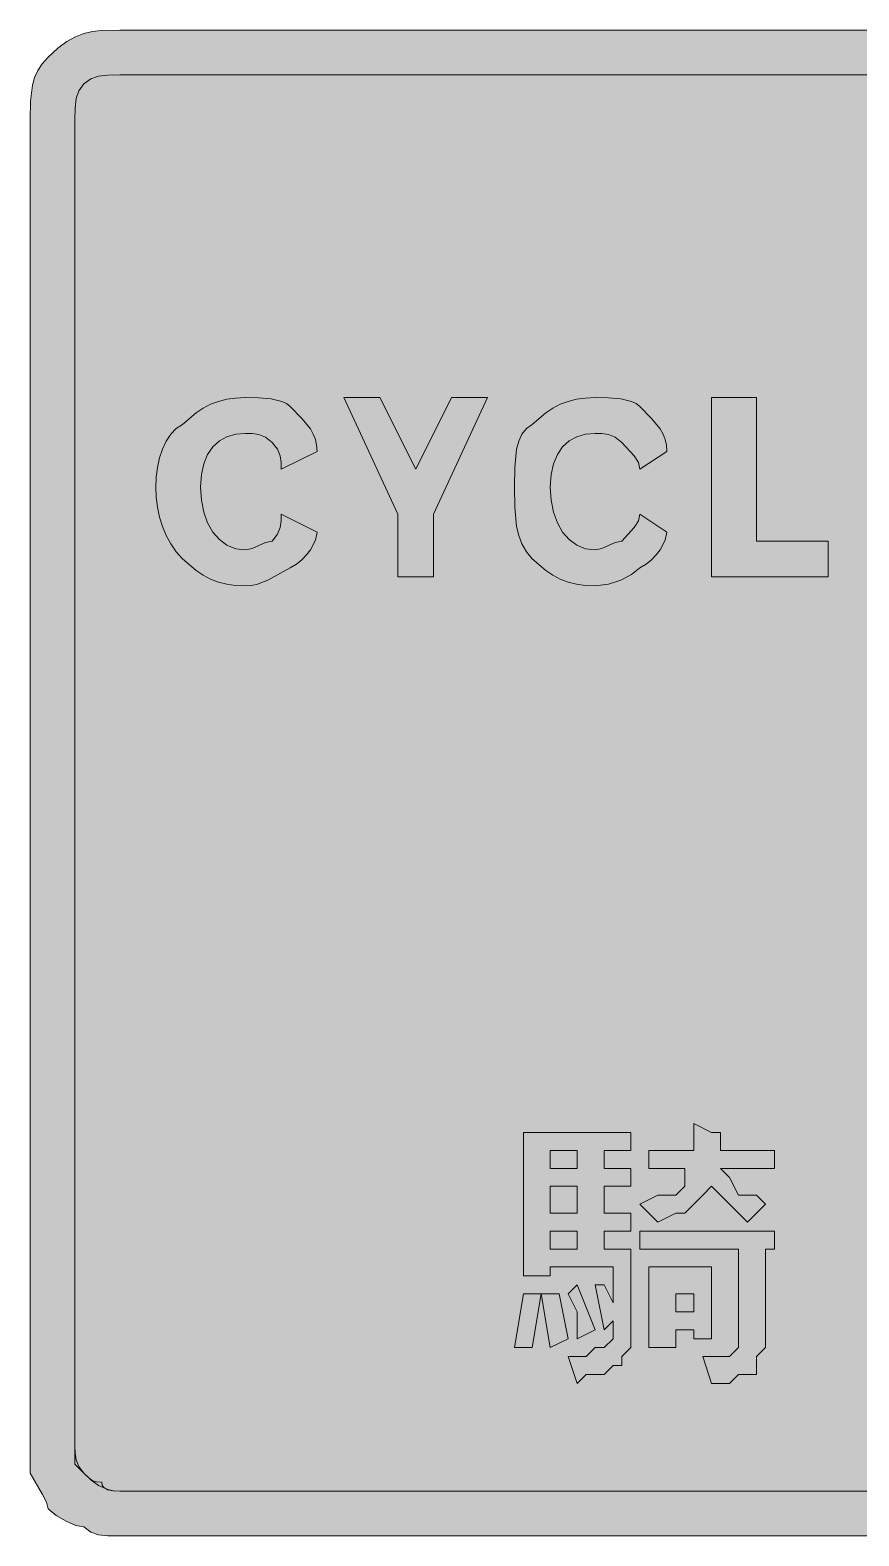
# Model space of a CAD drawing. Header units: metres. Extents: x 14 to 552, y 36 to 237.
# Drawn here: x 14.1 to 125, y 35.8 to 237.4 of the extents above; entities that cross this region are included whole.
import ezdxf

# ---------------------------------------------------------------- set-up
doc = ezdxf.new("R2010")
doc.units = ezdxf.units.M
doc.layers.add('FILL_BLACK_000000', color=7, linetype='Continuous', true_color=0x000000)
doc.layers.add('FILL_WHITE_FFFFFF', color=7, linetype='Continuous', true_color=0xffffff)

msp = doc.modelspace()

# ---------------------------------------------------------------- hatches: boundary and pattern name
at = {"layer": 'FILL_BLACK_000000', "true_color": 0x000000}
h = msp.add_hatch(color=7, dxfattribs=at)
h.dxf.hatch_style = 1
h.paths.add_polyline_path([(24.54, 35.78), (23.28, 35.91), (22.25, 36.27), (21.33, 36.96), (20.24, 37.17), (18.93, 37.71), (17.62, 38.48), (16.53, 39.36), (16.32, 40.28), (15.78, 41.31), (14.13, 44.16), (14.13, 47.76), (14.13, 225.36), (14.17, 227.85), (14.43, 230.01), (14.72, 231), (15.14, 231.94), (15.74, 232.86), (16.53, 233.76), (17.83, 234.95), (19.04, 235.84), (20.2, 236.48), (21.33, 236.91), (22.46, 237.17), (23.62, 237.3), (26.13, 237.36), (539.73, 237.36), (542.22, 237.3), (543.34, 237.17), (544.38, 236.91), (545.37, 236.48), (546.31, 235.84), (547.23, 234.95), (548.13, 233.76), (551.73, 230.16), (551.73, 225.36), (551.73, 47.76), (551.67, 46.81), (551.51, 45.77), (550.83, 43.56), (550.32, 42.44), (549.71, 41.35), (548.97, 40.31), (548.13, 39.36), (546.31, 37.79), (545.37, 37.17), (544.38, 36.66), (543.34, 36.27), (542.22, 35.99), (541.03, 35.82), (539.73, 35.76), (26.13, 35.76), (24.54, 35.78)])
h.paths.add_polyline_path([(24.54, 231.34), (23.28, 231.21), (22.25, 230.85), (21.33, 230.16), (20.64, 229.24), (20.28, 228.21), (20.15, 226.95), (20.13, 225.36), (20.13, 47.76), (20.15, 46.86), (20.28, 45.96), (20.64, 45.06), (21.33, 44.16), (22.04, 43.47), (22.53, 43.11), (23.02, 42.98), (23.73, 42.96), (23.78, 42.56), (23.94, 42.27), (24.48, 41.91), (25.25, 41.78), (26.13, 41.76), (539.73, 41.76), (540.82, 41.97), (542.13, 42.51), (543.44, 43.28), (544.53, 44.16), (545.22, 45.06), (545.58, 45.96), (545.71, 46.86), (545.73, 47.76), (545.73, 225.36), (545.71, 226.95), (545.58, 228.21), (545.22, 229.24), (544.53, 230.16), (544.03, 230.56), (543.44, 230.85), (542.13, 231.21), (539.73, 231.36), (26.13, 231.36), (24.54, 231.34)], flags=16)
h = msp.add_hatch(color=7, dxfattribs=at)
h.dxf.hatch_style = 1
h.paths.add_polyline_path([(52.31, 169.07), (51.63, 167.76), (51.12, 167.09), (50.51, 166.45), (49.77, 165.86), (48.93, 165.36), (45.93, 163.71), (44.54, 163.17), (43.78, 163.01), (42.93, 162.96), (41.63, 163.02), (40.44, 163.19), (39.32, 163.47), (38.28, 163.86), (37.29, 164.37), (36.35, 164.99), (34.53, 166.56), (33.69, 167.51), (32.95, 168.57), (32.34, 169.7), (31.83, 170.91), (31.44, 172.17), (31.16, 173.48), (30.99, 174.81), (30.93, 176.16), (30.99, 177.51), (31.16, 178.82), (31.44, 180.08), (31.83, 181.26), (32.34, 182.32), (32.95, 183.25), (33.69, 184), (34.53, 184.56), (36.35, 186.14), (37.29, 186.75), (38.28, 187.26), (39.32, 187.65), (40.44, 187.94), (41.63, 188.1), (42.93, 188.16), (44.71, 188.14), (46.38, 188.01), (47.82, 187.65), (48.43, 187.36), (48.93, 186.96), (50.51, 185.35), (51.63, 183.96), (52.02, 183.28), (52.31, 182.57), (52.47, 181.81), (52.53, 180.96), (47.73, 178.56), (47.71, 179.46), (47.58, 180.36), (47.22, 181.26), (46.53, 182.16), (45.63, 182.85), (44.73, 183.21), (43.83, 183.34), (42.93, 183.36), (41.64, 183.25), (40.47, 182.91), (39.45, 182.35), (38.58, 181.56), (37.88, 180.55), (37.36, 179.31), (37.04, 177.85), (36.93, 176.16), (37.04, 174.42), (37.36, 172.82), (37.88, 171.39), (38.58, 170.16), (39.45, 169.15), (40.47, 168.4), (41.64, 167.92), (42.93, 167.76), (43.83, 167.95), (44.73, 168.36), (45.63, 168.77), (46.53, 168.96), (47.22, 169.86), (47.58, 170.76), (47.71, 171.66), (47.73, 172.56), (52.53, 170.16), (52.31, 169.07)])
h = msp.add_hatch(color=7, dxfattribs=at)
h.dxf.hatch_style = 1
h.paths.add_polyline_path([(60.93, 188.16), (65.73, 178.56), (70.53, 188.16), (75.33, 188.16), (68.13, 172.56), (68.13, 164.16), (65.73, 164.16), (63.33, 164.16), (63.33, 172.56), (56.13, 188.16), (60.93, 188.16)])
h = msp.add_hatch(color=7, dxfattribs=at)
h.dxf.hatch_style = 1
h.paths.add_polyline_path([(99.1, 169.07), (98.43, 167.76), (97.92, 167.09), (97.3, 166.45), (96.57, 165.86), (95.73, 165.36), (94.62, 164.48), (93.18, 163.71), (91.51, 163.17), (89.73, 162.96), (88.43, 163.02), (87.24, 163.19), (86.12, 163.47), (85.08, 163.86), (84.09, 164.37), (83.15, 164.99), (81.33, 166.56), (80.54, 167.51), (79.94, 168.57), (79.52, 169.7), (79.23, 170.91), (78.97, 173.48), (78.93, 176.16), (78.97, 178.82), (79.23, 181.26), (79.52, 182.32), (79.94, 183.25), (80.54, 184), (81.33, 184.56), (83.15, 186.14), (84.09, 186.75), (85.08, 187.26), (86.12, 187.65), (87.24, 187.94), (88.43, 188.1), (89.73, 188.16), (91.51, 188.14), (93.18, 188.01), (94.62, 187.65), (95.23, 187.36), (95.73, 186.96), (97.3, 185.35), (98.43, 183.96), (98.82, 183.28), (99.1, 182.57), (99.27, 181.81), (99.33, 180.96), (95.73, 178.56), (95.52, 179.46), (94.98, 180.36), (93.33, 182.16), (92.43, 182.85), (91.53, 183.21), (90.63, 183.34), (89.73, 183.36), (88.44, 183.25), (87.27, 182.91), (86.25, 182.35), (85.38, 181.56), (84.68, 180.55), (84.16, 179.31), (83.84, 177.85), (83.73, 176.16), (83.84, 174.42), (84.16, 172.82), (84.68, 171.39), (85.38, 170.16), (86.25, 169.15), (87.27, 168.4), (88.44, 167.92), (89.73, 167.76), (90.63, 167.95), (91.53, 168.36), (92.43, 168.77), (93.33, 168.96), (94.98, 170.76), (95.52, 171.66), (95.73, 172.56), (99.33, 170.16), (99.1, 169.07)])
h = msp.add_hatch(color=7, dxfattribs=at)
h.dxf.hatch_style = 1
h.paths.add_polyline_path([(111.33, 168.96), (120.93, 168.96), (120.93, 164.16), (105.33, 164.16), (105.33, 188.16), (111.33, 188.16), (111.33, 168.96)])
h = msp.add_hatch(color=7, dxfattribs=at)
h.dxf.hatch_style = 1
h.paths.add_polyline_path([(105.33, 89.76), (106.53, 89.76), (106.53, 88.56), (106.53, 87.36), (113.73, 87.36), (113.73, 84.96), (106.53, 84.96), (107.73, 83.76), (108.93, 81.36), (111.33, 81.36), (112.53, 80.16), (110.13, 77.76), (107.73, 80.16), (105.33, 82.56), (104.13, 81.36), (101.73, 78.96), (100.53, 78.96), (98.13, 77.76), (95.73, 80.16), (98.13, 81.36), (100.53, 81.36), (101.73, 82.56), (101.73, 84.96), (96.93, 84.96), (96.93, 87.36), (102.93, 87.36), (102.93, 90.96), (105.33, 89.76)])
h = msp.add_hatch(color=7, dxfattribs=at)
h.dxf.hatch_style = 1
h.paths.add_polyline_path([(90.93, 84.96), (94.53, 84.96), (94.53, 82.56), (90.93, 82.56), (90.93, 78.96), (94.53, 78.96), (94.53, 76.56), (90.93, 76.56), (90.93, 74.16), (94.53, 74.16), (94.53, 65.76), (94.53, 64.56), (94.53, 62.16), (94.53, 60.96), (93.33, 59.76), (93.33, 58.56), (92.13, 58.56), (90.93, 57.36), (88.53, 57.36), (87.33, 56.16), (86.13, 59.76), (88.53, 59.76), (89.73, 60.96), (90.93, 60.96), (92.13, 62.16), (92.13, 64.56), (90.93, 63.36), (89.73, 69.36), (90.93, 69.36), (92.13, 66.96), (92.13, 71.76), (83.73, 71.76), (83.73, 70.56), (80.13, 70.56), (80.13, 89.76), (94.53, 89.76), (94.53, 87.36), (90.93, 87.36), (90.93, 84.96)])
h.paths.add_polyline_path([(83.73, 84.96), (87.33, 84.96), (87.33, 87.36), (83.73, 87.36), (83.73, 84.96)], flags=16)
h.paths.add_polyline_path([(83.73, 76.56), (83.73, 74.16), (87.33, 74.16), (87.33, 76.56), (83.73, 76.56)], flags=16)
h.paths.add_polyline_path([(87.33, 82.56), (83.73, 82.56), (83.73, 78.96), (87.33, 78.96), (87.33, 82.56)], flags=16)
h = msp.add_hatch(color=7, dxfattribs=at)
h.dxf.hatch_style = 1
h.paths.add_polyline_path([(113.73, 76.56), (113.73, 74.16), (112.53, 74.16), (112.53, 63.36), (112.53, 60.96), (111.33, 59.76), (111.33, 58.56), (111.33, 57.36), (110.13, 57.36), (108.93, 57.36), (107.73, 56.16), (106.53, 56.16), (105.33, 56.16), (104.13, 59.76), (106.53, 59.76), (107.73, 59.76), (108.93, 60.96), (108.93, 62.16), (108.93, 74.16), (95.73, 74.16), (95.73, 76.56), (113.73, 76.56)])
h = msp.add_hatch(color=7, dxfattribs=at)
h.dxf.hatch_style = 1
h.paths.add_polyline_path([(105.33, 62.16), (102.93, 62.16), (102.93, 63.36), (100.53, 63.36), (100.53, 60.96), (96.93, 60.96), (96.93, 71.76), (105.33, 71.76), (105.33, 62.16)])
h.paths.add_polyline_path([(102.93, 68.16), (100.53, 68.16), (100.53, 65.76), (102.93, 65.76), (102.93, 68.16)], flags=16)
h = msp.add_hatch(color=7, dxfattribs=at)
h.dxf.hatch_style = 1
h.paths.add_polyline_path([(89.73, 63.36), (87.33, 62.16), (87.33, 65.76), (86.13, 68.16), (87.33, 69.36), (89.73, 63.36)])
h = msp.add_hatch(color=7, dxfattribs=at)
h.dxf.hatch_style = 1
h.paths.add_polyline_path([(81.33, 60.96), (78.93, 60.96), (80.13, 68.16), (82.53, 68.16), (81.33, 60.96)])
h = msp.add_hatch(color=7, dxfattribs=at)
h.dxf.hatch_style = 1
h.paths.add_polyline_path([(86.13, 62.16), (83.73, 60.96), (82.53, 68.16), (84.93, 68.16), (86.13, 62.16)])
at = {"layer": 'FILL_WHITE_FFFFFF', "true_color": 0xffffff}
h = msp.add_hatch(color=7, dxfattribs=at)
h.dxf.hatch_style = 1
h.paths.add_polyline_path([(539.73, 231.36), (542.13, 231.36), (542.53, 231.31), (542.84, 231.17), (543.33, 230.76), (543.82, 230.35), (544.13, 230.21), (544.53, 230.16), (544.58, 229.76), (544.72, 229.45), (545.13, 228.96), (545.54, 228.47), (545.68, 228.16), (545.73, 227.76), (545.73, 225.36), (545.73, 47.76), (545.71, 46.86), (545.58, 45.96), (545.22, 45.06), (544.53, 44.16), (543.82, 43.47), (543.33, 43.11), (542.84, 42.98), (542.13, 42.96), (541.42, 42.27), (540.93, 41.91), (540.44, 41.78), (539.73, 41.76), (26.13, 41.76), (25.28, 41.81), (24.54, 41.97), (23.28, 42.51), (22.25, 43.28), (21.33, 44.16), (20.13, 45.36), (20.13, 47.76), (20.13, 225.36), (20.15, 226.95), (20.28, 228.21), (20.64, 229.24), (21.33, 230.16), (22.25, 230.85), (23.28, 231.21), (24.54, 231.34), (26.13, 231.36), (539.73, 231.36)])

# ---------------------------------------------------------------- linework, layer by layer
at = {"layer": 'FILL_BLACK_000000', "lineweight": 0, "true_color": 0x000000}
for points in [[(539.73, 35.76), (26.13, 35.76), (24.54, 35.78), (23.28, 35.91), (22.25, 36.27), (21.33, 36.96), (20.24, 37.17), (18.93, 37.71), (17.62, 38.48), (16.53, 39.36), (16.32, 40.28), (15.78, 41.31), (14.13, 44.16), (14.13, 47.76), (14.13, 225.36), (14.17, 227.85), (14.43, 230.01), (14.72, 231), (15.14, 231.94), (15.74, 232.86), (16.53, 233.76), (17.83, 234.95), (19.04, 235.84), (20.2, 236.48), (21.33, 236.91), (22.46, 237.17), (23.62, 237.3), (26.13, 237.36), (539.73, 237.36)], [(539.73, 231.36), (26.13, 231.36), (24.54, 231.34), (23.28, 231.21), (22.25, 230.85), (21.33, 230.16), (20.64, 229.24), (20.28, 228.21), (20.15, 226.95), (20.13, 225.36), (20.13, 47.76), (20.15, 46.86), (20.28, 45.96), (20.64, 45.06), (21.33, 44.16), (22.04, 43.47), (22.53, 43.11), (23.02, 42.98), (23.73, 42.96), (23.78, 42.56), (23.94, 42.27), (24.48, 41.91), (25.25, 41.78), (26.13, 41.76), (539.73, 41.76)]]:
    msp.add_lwpolyline(points, dxfattribs=at)
for points in [[(52.31, 169.07), (51.63, 167.76), (51.12, 167.09), (50.51, 166.45), (49.77, 165.86), (48.93, 165.36), (45.93, 163.71), (44.54, 163.17), (43.78, 163.01), (42.93, 162.96), (41.63, 163.02), (40.44, 163.19), (39.32, 163.47), (38.28, 163.86), (37.29, 164.37), (36.35, 164.99), (34.53, 166.56), (33.69, 167.51), (32.95, 168.57), (32.34, 169.7), (31.83, 170.91), (31.44, 172.17), (31.16, 173.48), (30.99, 174.81), (30.93, 176.16), (30.99, 177.51), (31.16, 178.82), (31.44, 180.08), (31.83, 181.26), (32.34, 182.32), (32.95, 183.25), (33.69, 184), (34.53, 184.56), (36.35, 186.14), (37.29, 186.75), (38.28, 187.26), (39.32, 187.65), (40.44, 187.94), (41.63, 188.1), (42.93, 188.16), (44.71, 188.14), (46.38, 188.01), (47.82, 187.65), (48.43, 187.36), (48.93, 186.96), (50.51, 185.35), (51.63, 183.96), (52.02, 183.28), (52.31, 182.57), (52.47, 181.81), (52.53, 180.96), (47.73, 178.56), (47.71, 179.46), (47.58, 180.36), (47.22, 181.26), (46.53, 182.16), (45.63, 182.85), (44.73, 183.21), (43.83, 183.34), (42.93, 183.36), (41.64, 183.25), (40.47, 182.91), (39.45, 182.35), (38.58, 181.56), (37.88, 180.55), (37.36, 179.31), (37.04, 177.85), (36.93, 176.16), (37.04, 174.42), (37.36, 172.82), (37.88, 171.39), (38.58, 170.16), (39.45, 169.15), (40.47, 168.4), (41.64, 167.92), (42.93, 167.76), (43.83, 167.95), (44.73, 168.36), (45.63, 168.77), (46.53, 168.96), (47.22, 169.86), (47.58, 170.76), (47.71, 171.66), (47.73, 172.56), (52.53, 170.16)], [(60.93, 188.16), (65.73, 178.56), (70.53, 188.16), (75.33, 188.16), (68.13, 172.56), (68.13, 164.16), (65.73, 164.16), (63.33, 164.16), (63.33, 172.56), (56.13, 188.16)], [(99.1, 169.07), (98.43, 167.76), (97.92, 167.09), (97.3, 166.45), (96.57, 165.86), (95.73, 165.36), (94.62, 164.48), (93.18, 163.71), (91.51, 163.17), (89.73, 162.96), (88.43, 163.02), (87.24, 163.19), (86.12, 163.47), (85.08, 163.86), (84.09, 164.37), (83.15, 164.99), (81.33, 166.56), (80.54, 167.51), (79.94, 168.57), (79.52, 169.7), (79.23, 170.91), (78.97, 173.48), (78.93, 176.16), (78.97, 178.82), (79.23, 181.26), (79.52, 182.32), (79.94, 183.25), (80.54, 184), (81.33, 184.56), (83.15, 186.14), (84.09, 186.75), (85.08, 187.26), (86.12, 187.65), (87.24, 187.94), (88.43, 188.1), (89.73, 188.16), (91.51, 188.14), (93.18, 188.01), (94.62, 187.65), (95.23, 187.36), (95.73, 186.96), (97.3, 185.35), (98.43, 183.96), (98.82, 183.28), (99.1, 182.57), (99.27, 181.81), (99.33, 180.96), (95.73, 178.56), (95.52, 179.46), (94.98, 180.36), (93.33, 182.16), (92.43, 182.85), (91.53, 183.21), (90.63, 183.34), (89.73, 183.36), (88.44, 183.25), (87.27, 182.91), (86.25, 182.35), (85.38, 181.56), (84.68, 180.55), (84.16, 179.31), (83.84, 177.85), (83.73, 176.16), (83.84, 174.42), (84.16, 172.82), (84.68, 171.39), (85.38, 170.16), (86.25, 169.15), (87.27, 168.4), (88.44, 167.92), (89.73, 167.76), (90.63, 167.95), (91.53, 168.36), (92.43, 168.77), (93.33, 168.96), (94.98, 170.76), (95.52, 171.66), (95.73, 172.56), (99.33, 170.16)], [(111.33, 168.96), (120.93, 168.96), (120.93, 164.16), (105.33, 164.16), (105.33, 188.16), (111.33, 188.16)], [(105.33, 89.76), (106.53, 89.76), (106.53, 88.56), (106.53, 87.36), (113.73, 87.36), (113.73, 84.96), (106.53, 84.96), (107.73, 83.76), (108.93, 81.36), (111.33, 81.36), (112.53, 80.16), (110.13, 77.76), (107.73, 80.16), (105.33, 82.56), (104.13, 81.36), (101.73, 78.96), (100.53, 78.96), (98.13, 77.76), (95.73, 80.16), (98.13, 81.36), (100.53, 81.36), (101.73, 82.56), (101.73, 84.96), (96.93, 84.96), (96.93, 87.36), (102.93, 87.36), (102.93, 90.96)], [(90.93, 84.96), (94.53, 84.96), (94.53, 82.56), (90.93, 82.56), (90.93, 78.96), (94.53, 78.96), (94.53, 76.56), (90.93, 76.56), (90.93, 74.16), (94.53, 74.16), (94.53, 65.76), (94.53, 64.56), (94.53, 62.16), (94.53, 60.96), (93.33, 59.76), (93.33, 58.56), (92.13, 58.56), (90.93, 57.36), (88.53, 57.36), (87.33, 56.16), (86.13, 59.76), (88.53, 59.76), (89.73, 60.96), (90.93, 60.96), (92.13, 62.16), (92.13, 64.56), (90.93, 63.36), (89.73, 69.36), (90.93, 69.36), (92.13, 66.96), (92.13, 71.76), (83.73, 71.76), (83.73, 70.56), (80.13, 70.56), (80.13, 89.76), (94.53, 89.76), (94.53, 87.36), (90.93, 87.36)], [(83.73, 84.96), (87.33, 84.96), (87.33, 87.36), (83.73, 87.36)], [(87.33, 82.56), (83.73, 82.56), (83.73, 78.96), (87.33, 78.96)], [(83.73, 76.56), (83.73, 74.16), (87.33, 74.16), (87.33, 76.56)], [(113.73, 76.56), (113.73, 74.16), (112.53, 74.16), (112.53, 63.36), (112.53, 60.96), (111.33, 59.76), (111.33, 58.56), (111.33, 57.36), (110.13, 57.36), (108.93, 57.36), (107.73, 56.16), (106.53, 56.16), (105.33, 56.16), (104.13, 59.76), (106.53, 59.76), (107.73, 59.76), (108.93, 60.96), (108.93, 62.16), (108.93, 74.16), (95.73, 74.16), (95.73, 76.56)], [(105.33, 62.16), (102.93, 62.16), (102.93, 63.36), (100.53, 63.36), (100.53, 60.96), (96.93, 60.96), (96.93, 71.76), (105.33, 71.76)], [(89.73, 63.36), (87.33, 62.16), (87.33, 65.76), (86.13, 68.16), (87.33, 69.36)], [(81.33, 60.96), (78.93, 60.96), (80.13, 68.16), (82.53, 68.16)], [(86.13, 62.16), (83.73, 60.96), (82.53, 68.16), (84.93, 68.16)], [(102.93, 68.16), (100.53, 68.16), (100.53, 65.76), (102.93, 65.76)]]:
    msp.add_lwpolyline(points, close=True, dxfattribs=at)
at = {"layer": 'FILL_WHITE_FFFFFF', "lineweight": 0, "true_color": 0xffffff}
msp.add_lwpolyline([(539.73, 41.76), (26.13, 41.76), (25.28, 41.81), (24.54, 41.97), (23.28, 42.51), (22.25, 43.28), (21.33, 44.16), (20.13, 45.36), (20.13, 47.76), (20.13, 225.36), (20.15, 226.95), (20.28, 228.21), (20.64, 229.24), (21.33, 230.16), (22.25, 230.85), (23.28, 231.21), (24.54, 231.34), (26.13, 231.36), (539.73, 231.36)], dxfattribs=at)

doc.saveas('drawing.dxf')
